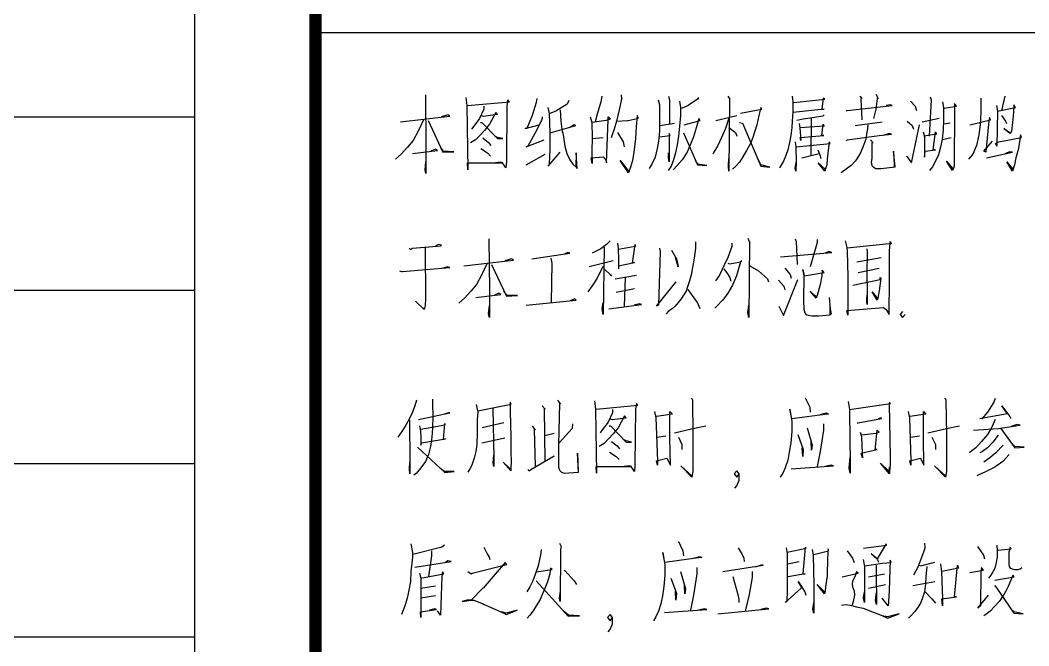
# Model space of a CAD drawing. Extents: x 5412679 to 5683609, y 301830 to 763830.
# Drawn here: x 5477787 to 5481861, y 742716 to 745242 of the extents above; entities that cross this region are included whole.
import ezdxf

# ---------------------------------------------------------------- set-up
doc = ezdxf.new("R2010")
doc.units = 0
doc.header["$LTSCALE"] = 1000
doc.header["$MEASUREMENT"] = 0
for name, color, linetype in [('$dl$', 255, 'Continuous'), ('PUB_TITLE', 4, 'Continuous'), ('图框', 7, 'Continuous')]:
    doc.layers.add(name, color=color, linetype=linetype)

# ---------------------------------------------------------------- blocks, each defined once
blk = doc.blocks.new('sdg456sdhfdgh')
at = {"layer": 'PUB_TITLE'}
for p, q in [((3123207.5, 782582.9), (3130207.5, 782582.9)), ((3123652.1, 782331.5), (3123654.1, 782124.9)), ((3123815.4, 782321.4), (3123819.4, 782288.7)), ((3124101.6, 782316.4), (3124099.6, 782301.3)), ((3124363.7, 782326.5), (3124359.6, 782303.8)), ((3124442.3, 782331.5), (3124444.3, 782313.9)), ((3124633.8, 782326.5), (3124637.8, 782311.4)), ((3124754.7, 782321.4), (3124750.7, 782313.9)), ((3124873.6, 782326.5), (3124881.7, 782313.9)), ((3124879.7, 782316.4), (3124877.7, 782024.1)), ((3124881.7, 782313.9), (3124879.7, 782316.4)), ((3125133.7, 782326.5), (3125135.7, 782303.8)), ((3125258.7, 782318.9), (3125252.6, 782273.6)), ((3125264.7, 782313.9), (3125258.7, 782318.9)), ((3125405.8, 782326.5), (3125413.9, 782316.4)), ((3125413.9, 782316.4), (3125409.8, 782313.9)), ((3125470.3, 782334), (3125480.4, 782316.4)), ((3125476.4, 782316.4), (3125470.3, 782273.6)), ((3125480.4, 782316.4), (3125476.4, 782316.4)), ((3125690, 782324), (3125694.1, 782311.4)), ((3125895.6, 782318.9), (3125895.6, 782273.6)), ((3125992.4, 782326.5), (3125978.3, 782268.5)), ((3123819.4, 782288.7), (3123823.4, 782029.1)), ((3123821.4, 782288.7), (3123990.7, 782303.8)), ((3123887.9, 782286.2), (3123887.9, 782273.6)), ((3123980.7, 782288.7), (3123978.7, 782061.9)), ((3123984.7, 782311.4), (3123980.7, 782288.7)), ((3123990.7, 782303.8), (3123984.7, 782311.4)), ((3124099.6, 782301.3), (3124083.5, 782248.4)), ((3124146, 782281.1), (3124152, 782255.9)), ((3124224.6, 782293.7), (3124178.2, 782266)), ((3124230.6, 782308.8), (3124224.6, 782293.7)), ((3124359.6, 782303.8), (3124345.5, 782253.4)), ((3124444.3, 782313.9), (3124434.2, 782271)), ((3124591.4, 782311.4), (3124597.5, 782291.2)), ((3124597.5, 782291.2), (3124597.5, 782230.7)), ((3124637.8, 782311.4), (3124637.8, 782215.6)), ((3124678.1, 782306.3), (3124682.1, 782281.1)), ((3124682.1, 782281.1), (3124682.1, 782248.4)), ((3124712.4, 782288.7), (3124686.2, 782276.1)), ((3124750.7, 782313.9), (3124712.4, 782288.7)), ((3125006.7, 782281.1), (3124998.6, 782248.4)), ((3125010.7, 782273.6), (3125006.7, 782281.1)), ((3125135.7, 782303.8), (3125135.7, 782263.5)), ((3125139.7, 782301.3), (3125264.7, 782313.9)), ((3125355.4, 782268.5), (3125536.8, 782288.7)), ((3125409.8, 782313.9), (3125413.9, 782230.7)), ((3125530.8, 782291.2), (3125512.6, 782288.7)), ((3125536.8, 782288.7), (3125530.8, 782291.2)), ((3125611.4, 782306.3), (3125629.6, 782286.2)), ((3125629.6, 782286.2), (3125635.6, 782268.5)), ((3125694.1, 782311.4), (3125686, 782165.2)), ((3125740.4, 782303.8), (3125744.4, 782281.1)), ((3125744.4, 782281.1), (3125744.4, 782230.7)), ((3125746.5, 782278.6), (3125796.9, 782286.2)), ((3125788.8, 782296.2), (3125788.8, 782258.4)), ((3125796.9, 782286.2), (3125788.8, 782296.2)), ((3125958.1, 782288.7), (3125962.1, 782266)), ((3125962.1, 782266), (3126034.7, 782281.1)), ((3126028.7, 782291.2), (3126026.7, 782261)), ((3126034.7, 782281.1), (3126028.7, 782291.2)), ((3123551.3, 782223.2), (3123750.9, 782245.8)), ((3123742.8, 782250.9), (3123716.6, 782243.3)), ((3123750.9, 782245.8), (3123742.8, 782250.9)), ((3123869.8, 782235.8), (3123847.6, 782205.5)), ((3123887.9, 782273.6), (3123869.8, 782235.8)), ((3123877.9, 782248.4), (3123885.9, 782245.8)), ((3123885.9, 782245.8), (3123942.4, 782253.4)), ((3123936.3, 782261), (3123910.1, 782213.1)), ((3123942.4, 782253.4), (3123936.3, 782261)), ((3124083.5, 782248.4), (3124061.3, 782195.4)), ((3124123.8, 782243.3), (3124121.8, 782230.7)), ((3124152, 782255.9), (3124154, 782177.8)), ((3124178.2, 782266), (3124154, 782255.9)), ((3124196.4, 782271), (3124198.4, 782225.7)), ((3124317.3, 782243.3), (3124323.3, 782220.6)), ((3124345.5, 782253.4), (3124337.5, 782223.2)), ((3124389.9, 782243.3), (3124397.9, 782233.2)), ((3124389.9, 782230.7), (3124389.9, 782243.3)), ((3124434.2, 782271), (3124424.1, 782225.7)), ((3124470.5, 782228.2), (3124506.8, 782235.8)), ((3124506.8, 782248.4), (3124502.7, 782203)), ((3124512.8, 782238.3), (3124506.8, 782248.4)), ((3124506.8, 782235.8), (3124512.8, 782238.3)), ((3124682.1, 782248.4), (3124678.1, 782205.5)), ((3124756.7, 782235.8), (3124746.7, 782203)), ((3124760.8, 782228.2), (3124756.7, 782235.8)), ((3124825.3, 782228.2), (3124909.9, 782248.4)), ((3124877.7, 782238.3), (3124863.6, 782195.4)), ((3124924, 782258.4), (3125010.7, 782273.6)), ((3124998.6, 782248.4), (3124990.6, 782210.6)), ((3125135.7, 782263.5), (3125133.7, 782225.7)), ((3125262.7, 782273.6), (3125137.7, 782261)), ((3125206.2, 782238.3), (3125178, 782233.2)), ((3125256.6, 782245.8), (3125206.2, 782238.3)), ((3125210.3, 782235.8), (3125208.3, 782087.1)), ((3125252.6, 782273.6), (3125262.7, 782273.6)), ((3125262.7, 782250.9), (3125256.6, 782245.8)), ((3125351.4, 782268.5), (3125355.4, 782268.5)), ((3125470.3, 782273.6), (3125462.2, 782235.8)), ((3125657.8, 782223.2), (3125726.3, 782238.3)), ((3125788.8, 782258.4), (3125786.8, 782061.9)), ((3125895.6, 782273.6), (3125893.6, 782223.2)), ((3125929.9, 782240.8), (3125925.9, 782213.1)), ((3125933.9, 782230.7), (3125929.9, 782240.8)), ((3125962.1, 782266), (3125960.1, 782124.9)), ((3125978.3, 782248.4), (3125994.4, 782225.7)), ((3126026.7, 782261), (3126022.6, 782220.6)), ((3123644, 782230.7), (3123621.9, 782185.4)), ((3123662.2, 782228.2), (3123722.7, 782099.7)), ((3123847.6, 782205.5), (3123837.6, 782192.9)), ((3123873.8, 782220.6), (3123879.9, 782220.6)), ((3123879.9, 782220.6), (3123942.4, 782155.1)), ((3123910.1, 782213.1), (3123890, 782187.9)), ((3124055.3, 782195.4), (3124111.7, 782210.6)), ((3124061.3, 782195.4), (3124055.3, 782195.4)), ((3124121.8, 782230.7), (3124093.6, 782175.3)), ((3124156, 782177.8), (3124258.8, 782208)), ((3124198.4, 782225.7), (3124204.4, 782182.8)), ((3124252.8, 782210.6), (3124234.7, 782200.5)), ((3124258.8, 782208), (3124252.8, 782210.6)), ((3124323.3, 782220.6), (3124325.4, 782157.7)), ((3124381.8, 782228.2), (3124325.4, 782220.6)), ((3124397.9, 782233.2), (3124381.8, 782228.2)), ((3124385.8, 782127.4), (3124389.9, 782230.7)), ((3124414.1, 782192.9), (3124406, 782170.3)), ((3124424.1, 782225.7), (3124414.1, 782192.9)), ((3124424.1, 782225.7), (3124468.5, 782228.2)), ((3124468.5, 782228.2), (3124470.5, 782228.2)), ((3124502.7, 782203), (3124500.7, 782155.1)), ((3124597.5, 782230.7), (3124597.5, 782185.4)), ((3124599.5, 782208), (3124658, 782218.1)), ((3124678.1, 782205.5), (3124674.1, 782165.2)), ((3124696.3, 782210.6), (3124760.8, 782228.2)), ((3124746.7, 782203), (3124734.6, 782162.7)), ((3124863.6, 782195.4), (3124847.4, 782160.2)), ((3124877.7, 782200.5), (3124903.9, 782180.3)), ((3124920, 782220.6), (3124932.1, 782218.1)), ((3124932.1, 782218.1), (3125006.7, 782044.3)), ((3124990.6, 782210.6), (3124982.5, 782185.4)), ((3125131.7, 782200.5), (3125127.6, 782167.7)), ((3125133.7, 782225.7), (3125131.7, 782200.5)), ((3125178, 782233.2), (3125151.8, 782228.2)), ((3125161.9, 782215.6), (3125163.9, 782198)), ((3125262.7, 782205.5), (3125163.9, 782198)), ((3125163.9, 782198), (3125167.9, 782147.6)), ((3125252.6, 782167.7), (3125258.7, 782213.1)), ((3125258.7, 782213.1), (3125262.7, 782205.5)), ((3125387.7, 782208), (3125496.5, 782223.2)), ((3125438.1, 782210.6), (3125436, 782185.4)), ((3125597.3, 782225.7), (3125617.5, 782208)), ((3125615.4, 782056.9), (3125647.7, 782210.6)), ((3125617.5, 782208), (3125623.5, 782192.9)), ((3125744.4, 782230.7), (3125742.4, 782190.4)), ((3125770.7, 782218.1), (3125746.5, 782213.1)), ((3125851.3, 782210.6), (3125933.9, 782230.7)), ((3125893.6, 782223.2), (3125887.6, 782170.3)), ((3125925.9, 782213.1), (3125915.8, 782099.7)), ((3125988.4, 782195.4), (3126014.6, 782177.8)), ((3126012.5, 782175.3), (3125988.4, 782195.4)), ((3125994.4, 782225.7), (3125998.4, 782215.6)), ((3126022.6, 782220.6), (3126018.6, 782185.4)), ((3123621.9, 782185.4), (3123601.7, 782147.6)), ((3123871.8, 782167.7), (3123853.7, 782150.1)), ((3123890, 782187.9), (3123871.8, 782167.7)), ((3123883.9, 782157.7), (3123906.1, 782140)), ((3123942.4, 782160.2), (3123932.3, 782165.2)), ((3123964.5, 782155.1), (3123942.4, 782160.2)), ((3123942.4, 782155.1), (3123964.5, 782155.1)), ((3124093.6, 782175.3), (3124065.3, 782124.9)), ((3124154, 782177.8), (3124154, 782112.3)), ((3124204.4, 782182.8), (3124206.4, 782177.8)), ((3124206.4, 782177.8), (3124210.5, 782152.6)), ((3124210.5, 782152.6), (3124214.5, 782124.9)), ((3124325.4, 782157.7), (3124323.3, 782104.7)), ((3124325.4, 782155.1), (3124369.7, 782160.2)), ((3124406, 782170.3), (3124402, 782157.7)), ((3124428.2, 782180.3), (3124450.3, 782142.5)), ((3124500.7, 782155.1), (3124494.7, 782109.8)), ((3124597.5, 782185.4), (3124593.5, 782145.1)), ((3124597.5, 782162.7), (3124639.8, 782167.7)), ((3124635.8, 782175.3), (3124635.8, 782061.9)), ((3124639.8, 782167.7), (3124635.8, 782175.3)), ((3124674.1, 782165.2), (3124668, 782129.9)), ((3124694.2, 782177.8), (3124750.7, 782049.3)), ((3124734.6, 782162.7), (3124722.5, 782132.5)), ((3124847.4, 782160.2), (3124831.3, 782124.9)), ((3124903.9, 782180.3), (3124909.9, 782165.2)), ((3124974.4, 782160.2), (3124964.4, 782135)), ((3124982.5, 782185.4), (3124974.4, 782160.2)), ((3125127.6, 782167.7), (3125121.6, 782140)), ((3125165.9, 782160.2), (3125260.7, 782167.7)), ((3125167.9, 782147.6), (3125165.9, 782160.2)), ((3125260.7, 782167.7), (3125252.6, 782167.7)), ((3125355.4, 782150.1), (3125484.4, 782167.7)), ((3125430, 782152.6), (3125417.9, 782119.9)), ((3125434, 782182.8), (3125430, 782152.6)), ((3125436, 782185.4), (3125434, 782182.8)), ((3125484.4, 782167.7), (3125534.8, 782172.8)), ((3125524.7, 782175.3), (3125500.5, 782167.7)), ((3125534.8, 782172.8), (3125524.7, 782175.3)), ((3125661.8, 782182.8), (3125667.9, 782162.7)), ((3125716.2, 782172.8), (3125665.8, 782165.2)), ((3125667.9, 782162.7), (3125667.9, 782079.5)), ((3125702.1, 782109.8), (3125712.2, 782182.8)), ((3125712.2, 782182.8), (3125716.2, 782172.8)), ((3125738.4, 782152.6), (3125732.4, 782119.9)), ((3125742.4, 782190.4), (3125738.4, 782152.6)), ((3125774.7, 782157.7), (3125740.4, 782150.1)), ((3125887.6, 782170.3), (3125877.5, 782127.4)), ((3125968.2, 782142.5), (3126058.9, 782160.2)), ((3126016.6, 782177.8), (3126012.5, 782175.3)), ((3126018.6, 782185.4), (3126016.6, 782177.8)), ((3126054.9, 782170.3), (3126046.8, 782114.8)), ((3126058.9, 782160.2), (3126054.9, 782170.3)), ((3123579.5, 782119.9), (3123553.3, 782092.1)), ((3123601.7, 782147.6), (3123579.5, 782119.9)), ((3123654.1, 782124.9), (3123654.1, 782014)), ((3123692.4, 782112.3), (3123674.3, 782104.7)), ((3123700.5, 782107.3), (3123692.4, 782112.3)), ((3123724.7, 782104.7), (3123712.6, 782119.9)), ((3123853.7, 782150.1), (3123833.5, 782137.5)), ((3123875.9, 782114.8), (3123902.1, 782097.2)), ((3123906.1, 782140), (3123916.2, 782127.4)), ((3124059.3, 782122.4), (3124131.9, 782150.1)), ((3124065.3, 782124.9), (3124059.3, 782122.4)), ((3124154, 782112.3), (3124152, 782051.8)), ((3124214.5, 782124.9), (3124222.6, 782094.7)), ((3124383.8, 782056.9), (3124385.8, 782127.4)), ((3124450.3, 782142.5), (3124452.4, 782135)), ((3124452.4, 782135), (3124454.4, 782122.4)), ((3124587.4, 782114.8), (3124579.3, 782079.5)), ((3124593.5, 782145.1), (3124587.4, 782114.8)), ((3124668, 782129.9), (3124662, 782097.2)), ((3124722.5, 782132.5), (3124708.4, 782099.7)), ((3124831.3, 782124.9), (3124817.2, 782099.7)), ((3124964.4, 782135), (3124948.2, 782107.3)), ((3125121.6, 782140), (3125115.5, 782109.8)), ((3125145.8, 782142.5), (3125147.8, 782119.9)), ((3125147.8, 782119.9), (3125149.8, 782061.9)), ((3125149.8, 782122.4), (3125286.9, 782135)), ((3125280.8, 782129.9), (3125274.8, 782072)), ((3125282.8, 782142.5), (3125280.8, 782129.9)), ((3125286.9, 782135), (3125282.8, 782142.5)), ((3125351.4, 782147.6), (3125355.4, 782150.1)), ((3125417.9, 782119.9), (3125407.8, 782094.7)), ((3125450.1, 782150.1), (3125460.2, 782137.5)), ((3125454.2, 782137.5), (3125454.2, 782079.5)), ((3125460.2, 782137.5), (3125454.2, 782137.5)), ((3125732.4, 782119.9), (3125724.3, 782089.6)), ((3125877.5, 782127.4), (3125863.4, 782092.1)), ((3125907.7, 782104.7), (3125942, 782145.1)), ((3125954.1, 782135), (3125968.2, 782142.5)), ((3125960.1, 782124.9), (3125954.1, 782135)), ((3126046.8, 782114.8), (3126036.7, 782077)), ((3123553.3, 782092.1), (3123531.2, 782072)), ((3123599.7, 782094.7), (3123700.5, 782107.3)), ((3123722.7, 782099.7), (3123767, 782102.2)), ((3123767, 782102.2), (3123724.7, 782104.7)), ((3123902.1, 782097.2), (3123914.1, 782084.6)), ((3124059.3, 782049.3), (3124135.9, 782092.1)), ((3124148, 782044.3), (3124196.4, 782099.7)), ((3124222.6, 782094.7), (3124234.7, 782069.5)), ((3124260.9, 782097.2), (3124258.8, 782039.2)), ((3124264.9, 782034.2), (3124260.9, 782097.2)), ((3124321.3, 782077), (3124369.7, 782082.1)), ((3124325.4, 782054.3), (3124321.3, 782077)), ((3124323.3, 782104.7), (3124325.4, 782054.3)), ((3124369.7, 782082.1), (3124381.8, 782066.9)), ((3124494.7, 782109.8), (3124488.6, 782066.9)), ((3124579.3, 782079.5), (3124567.3, 782054.3)), ((3124633.8, 782077), (3124633.8, 782097.2)), ((3124635.8, 782061.9), (3124633.8, 782077)), ((3124662, 782097.2), (3124653.9, 782069.5)), ((3124708.4, 782099.7), (3124688.2, 782069.5)), ((3124817.2, 782099.7), (3124813.2, 782092.1)), ((3124875.7, 782044.3), (3124877.7, 782074.5)), ((3124934.1, 782082.1), (3124920, 782059.4)), ((3124948.2, 782107.3), (3124934.1, 782082.1)), ((3125006.7, 782049.3), (3124992.6, 782077)), ((3125107.5, 782087.1), (3125097.4, 782064.4)), ((3125115.5, 782109.8), (3125107.5, 782087.1)), ((3125172, 782077), (3125242.5, 782094.7)), ((3125236.5, 782109.8), (3125244.5, 782089.6)), ((3125244.5, 782089.6), (3125248.6, 782074.5)), ((3125274.8, 782072), (3125272.8, 782049.3)), ((3125407.8, 782094.7), (3125391.7, 782069.5)), ((3125454.2, 782074.5), (3125452.2, 782059.4)), ((3125454.2, 782079.5), (3125454.2, 782074.5)), ((3125542.9, 782104.7), (3125544.9, 782049.3)), ((3125548.9, 782041.7), (3125542.9, 782104.7)), ((3125595.3, 782084.6), (3125597.3, 782082.1)), ((3125597.3, 782082.1), (3125615.4, 782056.9)), ((3125667.9, 782079.5), (3125669.9, 782104.7)), ((3125669.9, 782104.7), (3125712.2, 782109.8)), ((3125712.2, 782109.8), (3125702.1, 782109.8)), ((3125724.3, 782089.6), (3125712.2, 782064.4)), ((3125863.4, 782092.1), (3125845.2, 782072)), ((3125915.8, 782099.7), (3125907.7, 782104.7)), ((3125917.8, 782077), (3126022.6, 782099.7)), ((3126012.5, 782102.2), (3125994.4, 782094.7)), ((3126022.6, 782099.7), (3126012.5, 782102.2)), ((3126036.7, 782077), (3126030.7, 782049.3)), ((3123650.1, 782029.1), (3123654.1, 782061.9)), ((3123821.4, 782056.9), (3123964.5, 782056.9)), ((3123823.4, 782029.1), (3123821.4, 782056.9)), ((3123954.5, 782059.4), (3123934.3, 782056.9)), ((3123964.5, 782056.9), (3123954.5, 782059.4)), ((3123976.6, 782036.7), (3123962.5, 782056.9)), ((3123978.7, 782061.9), (3123976.6, 782036.7)), ((3124152, 782051.8), (3124148, 782044.3)), ((3124234.7, 782069.5), (3124246.7, 782051.8)), ((3124246.7, 782051.8), (3124258.8, 782041.7)), ((3124258.8, 782041.7), (3124264.9, 782034.2)), ((3124381.8, 782066.9), (3124383.8, 782056.9)), ((3124438.2, 782066.9), (3124474.5, 782021.6)), ((3124472.5, 782016.6), (3124438.2, 782066.9)), ((3124480.6, 782039.2), (3124472.5, 782016.6)), ((3124488.6, 782066.9), (3124480.6, 782039.2)), ((3124567.3, 782054.3), (3124555.2, 782034.2)), ((3124643.9, 782044.3), (3124631.8, 782026.6)), ((3124653.9, 782069.5), (3124643.9, 782044.3)), ((3124668, 782046.8), (3124651.9, 782029.1)), ((3124688.2, 782069.5), (3124668, 782046.8)), ((3124752.7, 782051.8), (3124742.6, 782066.9)), ((3124750.7, 782049.3), (3124789, 782046.8)), ((3124789, 782046.8), (3124752.7, 782051.8)), ((3124877.7, 782024.1), (3124875.7, 782044.3)), ((3124905.9, 782044.3), (3124891.8, 782031.7)), ((3124920, 782059.4), (3124905.9, 782044.3)), ((3125043, 782039.2), (3125006.7, 782049.3)), ((3125006.7, 782044.3), (3125043, 782039.2)), ((3125097.4, 782064.4), (3125081.3, 782036.7)), ((3125145.8, 782034.2), (3125149.8, 782059.4)), ((3125147.8, 782024.1), (3125145.8, 782034.2)), ((3125149.8, 782061.9), (3125147.8, 782024.1)), ((3125238.5, 782056.9), (3125266.7, 782031.7)), ((3125264.7, 782024.1), (3125238.5, 782056.9)), ((3125268.7, 782036.7), (3125264.7, 782024.1)), ((3125272.8, 782049.3), (3125268.7, 782036.7)), ((3125351.4, 782031.7), (3125331.2, 782016.6)), ((3125371.5, 782046.8), (3125351.4, 782031.7)), ((3125387.7, 782064.4), (3125371.5, 782046.8)), ((3125391.7, 782069.5), (3125387.7, 782064.4)), ((3125452.2, 782059.4), (3125454.2, 782046.8)), ((3125454.2, 782046.8), (3125460.2, 782041.7)), ((3125460.2, 782041.7), (3125470.3, 782034.2)), ((3125470.3, 782034.2), (3125492.5, 782034.2)), ((3125492.5, 782034.2), (3125548.9, 782041.7)), ((3125544.9, 782049.3), (3125544.9, 782041.7)), ((3125700.1, 782041.7), (3125688, 782026.6)), ((3125712.2, 782064.4), (3125700.1, 782041.7)), ((3125756.5, 782064.4), (3125782.7, 782031.7)), ((3125780.7, 782026.6), (3125756.5, 782064.4)), ((3125784.8, 782034.2), (3125780.7, 782026.6)), ((3125786.8, 782044.3), (3125784.8, 782034.2)), ((3125786.8, 782061.9), (3125786.8, 782044.3)), ((3126000.4, 782061.9), (3126024.6, 782031.7)), ((3126022.6, 782024.1), (3126000.4, 782061.9)), ((3126030.7, 782049.3), (3126022.6, 782024.1)), ((3123654.1, 782014), (3123650.1, 782029.1)), ((3123908.1, 781750.2), (3123910.1, 781543.6)), ((3124954.3, 781752.7), (3124962.3, 781732.5)), ((3125145.8, 781750.2), (3125149.8, 781740.1)), ((3125234.5, 781747.6), (3125234.5, 781735)), ((3123585.6, 781712.4), (3123591.6, 781707.3)), ((3123591.6, 781707.3), (3123597.7, 781712.4)), ((3123597.7, 781712.4), (3123599.7, 781712.4)), ((3123599.7, 781712.4), (3123714.6, 781722.5)), ((3123650.1, 781714.9), (3123652.1, 781508.3)), ((3123706.5, 781727.5), (3123692.4, 781722.5)), ((3123716.6, 781725), (3123706.5, 781727.5)), ((3123714.6, 781722.5), (3123716.6, 781725)), ((3124359.6, 781709.9), (3124335.4, 781697.3)), ((3124383.8, 781727.5), (3124359.6, 781709.9)), ((3124373.7, 781717.4), (3124369.7, 781445.3)), ((3124397.9, 781742.6), (3124383.8, 781727.5)), ((3124428.2, 781732.5), (3124430.2, 781709.9)), ((3124430.2, 781709.9), (3124432.2, 781667)), ((3124498.7, 781719.9), (3124432.2, 781707.3)), ((3124488.6, 781651.9), (3124498.7, 781727.5)), ((3124498.7, 781727.5), (3124498.7, 781719.9)), ((3124597.5, 781712.4), (3124599.5, 781699.8)), ((3124645.9, 781704.8), (3124666, 781669.5)), ((3124742.6, 781712.4), (3124736.6, 781672.1)), ((3124742.6, 781737.6), (3124742.6, 781717.4)), ((3124742.6, 781717.4), (3124742.6, 781712.4)), ((3124889.8, 781719.9), (3124873.6, 781674.6)), ((3124889.8, 781732.5), (3124889.8, 781719.9)), ((3124960.3, 781740.1), (3124958.3, 781432.7)), ((3124962.3, 781732.5), (3124960.3, 781740.1)), ((3125149.8, 781740.1), (3125153.8, 781646.9)), ((3125234.5, 781735), (3125206.2, 781636.8)), ((3125347.3, 781742.6), (3125353.4, 781714.9)), ((3125353.4, 781714.9), (3125355.4, 781702.3)), ((3125524.7, 781730), (3125355.4, 781712.4)), ((3125434, 781709.9), (3125436, 781697.3)), ((3125534.8, 781730), (3125524.7, 781730)), ((3125526.7, 781702.3), (3125528.8, 781732.5)), ((3125528.8, 781740.1), (3125534.8, 781730)), ((3125528.8, 781732.5), (3125528.8, 781740.1)), ((3123807.3, 781641.8), (3124006.9, 781664.5)), ((3123998.8, 781669.5), (3123972.6, 781662)), ((3124006.9, 781664.5), (3123998.8, 781669.5)), ((3124081.5, 781669.5), (3124234.7, 781692.2)), ((3124158.1, 781672.1), (3124162.1, 781651.9)), ((3124226.6, 781694.7), (3124214.5, 781689.7)), ((3124234.7, 781692.2), (3124226.6, 781694.7)), ((3124335.4, 781697.3), (3124325.4, 781692.2)), ((3124432.2, 781667), (3124432.2, 781629.2)), ((3124599.5, 781699.8), (3124593.5, 781483.1)), ((3124672.1, 781636.8), (3124662, 781674.6)), ((3124666, 781669.5), (3124670.1, 781651.9)), ((3124736.6, 781672.1), (3124730.5, 781634.3)), ((3124873.6, 781674.6), (3124857.5, 781641.8)), ((3125085.3, 781677.1), (3125292.9, 781694.7)), ((3125280.8, 781699.8), (3125266.7, 781692.2)), ((3125292.9, 781694.7), (3125280.8, 781699.8)), ((3125355.4, 781702.3), (3125357.4, 781596.5)), ((3125393.7, 781656.9), (3125492.5, 781674.6)), ((3125436, 781697.3), (3125434, 781606.5)), ((3125526.7, 781624.2), (3125526.7, 781702.3)), ((3123559.4, 781619.1), (3123750.9, 781634.3)), ((3123740.8, 781636.8), (3123722.7, 781631.7)), ((3123750.9, 781634.3), (3123740.8, 781636.8)), ((3123900, 781649.4), (3123877.9, 781604)), ((3123918.2, 781646.9), (3123978.7, 781518.4)), ((3124162.1, 781651.9), (3124160.1, 781493.2)), ((3124410, 781662), (3124313.3, 781636.8)), ((3124367.7, 781639.3), (3124345.5, 781591.4)), ((3124375.8, 781626.7), (3124397.9, 781606.5)), ((3124432.2, 781641.8), (3124496.7, 781654.4)), ((3124496.7, 781654.4), (3124488.6, 781651.9)), ((3124670.1, 781651.9), (3124672.1, 781636.8)), ((3124728.5, 781629.2), (3124726.5, 781609.1)), ((3124730.5, 781634.3), (3124728.5, 781629.2)), ((3124857.5, 781641.8), (3124839.4, 781604)), ((3124857.5, 781629.2), (3124871.6, 781609.1)), ((3124873.6, 781651.9), (3124879.7, 781649.4)), ((3124879.7, 781649.4), (3124926.1, 781656.9)), ((3124924, 781656.9), (3124907.9, 781601.5)), ((3124930.1, 781662), (3124924, 781656.9)), ((3124926.1, 781656.9), (3124930.1, 781662)), ((3124962.3, 781641.8), (3124996.6, 781621.7)), ((3125103.4, 781631.7), (3125125.6, 781606.5)), ((3125176, 781626.7), (3125182.1, 781601.5)), ((3125182.1, 781601.5), (3125176, 781626.7)), ((3125254.6, 781624.2), (3125252.6, 781601.5)), ((3125262.7, 781614.1), (3125254.6, 781624.2)), ((3125399.8, 781614.1), (3125484.4, 781631.7)), ((3125526.7, 781556.2), (3125526.7, 781624.2)), ((3123547.3, 781621.7), (3123555.3, 781619.1)), ((3123555.3, 781619.1), (3123559.4, 781619.1)), ((3123877.9, 781604), (3123857.7, 781566.2)), ((3124345.5, 781591.4), (3124325.4, 781561.2)), ((3124397.9, 781606.5), (3124404, 781599)), ((3124418.1, 781588.9), (3124504.8, 781604)), ((3124458.4, 781593.9), (3124454.4, 781478)), ((3124726.5, 781609.1), (3124718.4, 781581.3)), ((3124839.4, 781604), (3124823.3, 781581.3)), ((3124871.6, 781609.1), (3124881.7, 781593.9)), ((3124881.7, 781593.9), (3124885.7, 781578.8)), ((3124907.9, 781601.5), (3124891.8, 781563.7)), ((3124996.6, 781621.7), (3125032.9, 781588.9)), ((3125032.9, 781588.9), (3125036.9, 781576.3)), ((3125077.2, 781583.9), (3125099.4, 781558.7)), ((3125097.4, 781440.2), (3125155.9, 781586.4)), ((3125125.6, 781606.5), (3125129.6, 781591.4)), ((3125180, 781500.7), (3125182.1, 781601.5)), ((3125182.1, 781601.5), (3125262.7, 781614.1)), ((3125252.6, 781601.5), (3125246.6, 781566.2)), ((3125357.4, 781596.5), (3125357.4, 781518.4)), ((3125377.6, 781563.7), (3125488.4, 781586.4)), ((3125434, 781606.5), (3125436, 781543.6)), ((3125490.5, 781591.4), (3125484.4, 781541)), ((3125488.4, 781593.9), (3125492.5, 781588.9)), ((3125488.4, 781586.4), (3125488.4, 781593.9)), ((3125492.5, 781588.9), (3125490.5, 781591.4)), ((3123857.7, 781566.2), (3123835.5, 781538.5)), ((3123910.1, 781543.6), (3123910.1, 781432.7)), ((3124325.4, 781561.2), (3124307.2, 781536)), ((3124496.7, 781548.6), (3124422.1, 781533.5)), ((3124585.4, 781478), (3124664, 781576.3)), ((3124710.4, 781556.2), (3124704.3, 781538.5)), ((3124718.4, 781581.3), (3124710.4, 781556.2)), ((3124750.7, 781493.2), (3124712.4, 781546.1)), ((3124891.8, 781563.7), (3124873.6, 781531)), ((3125099.4, 781558.7), (3125103.4, 781546.1)), ((3125246.6, 781566.2), (3125234.5, 781520.9)), ((3125436, 781543.6), (3125436, 781485.6)), ((3125484.4, 781541), (3125478.4, 781510.8)), ((3125524.7, 781475.5), (3125526.7, 781556.2)), ((3123652.1, 781508.3), (3123650.1, 781480.6)), ((3123809.3, 781510.8), (3123787.2, 781490.6)), ((3123835.5, 781538.5), (3123809.3, 781510.8)), ((3123855.7, 781513.3), (3123956.5, 781525.9)), ((3123948.4, 781531), (3123930.3, 781523.4)), ((3123956.5, 781525.9), (3123948.4, 781531)), ((3123980.7, 781523.4), (3123968.6, 781538.5)), ((3123978.7, 781518.4), (3124023, 781520.9)), ((3124023, 781520.9), (3123980.7, 781523.4)), ((3124059.3, 781483.1), (3124260.9, 781503.2)), ((3124254.8, 781508.3), (3124236.7, 781500.7)), ((3124260.9, 781503.2), (3124254.8, 781508.3)), ((3124684.2, 781508.3), (3124672.1, 781493.2)), ((3124694.2, 781523.4), (3124684.2, 781508.3)), ((3124704.3, 781538.5), (3124694.2, 781523.4)), ((3124851.5, 781503.2), (3124829.3, 781478)), ((3124853.5, 781503.2), (3124851.5, 781503.2)), ((3124873.6, 781531), (3124853.5, 781503.2)), ((3125182.1, 781465.4), (3125180, 781500.7)), ((3125230.4, 781510.8), (3125206.2, 781538.5)), ((3125210.3, 781533.5), (3125232.4, 781515.8)), ((3125234.5, 781520.9), (3125230.4, 781510.8)), ((3125282.8, 781513.3), (3125286.9, 781468)), ((3125357.4, 781518.4), (3125357.4, 781442.8)), ((3125434, 781508.3), (3125436, 781523.4)), ((3125434, 781493.2), (3125434, 781508.3)), ((3125456.2, 781536), (3125478.4, 781508.3)), ((3125476.4, 781503.2), (3125456.2, 781536)), ((3125478.4, 781510.8), (3125476.4, 781503.2)), ((3123611.8, 781498.2), (3123646.1, 781465.4)), ((3123646.1, 781465.4), (3123611.8, 781498.2)), ((3123650.1, 781480.6), (3123646.1, 781465.4)), ((3123646.1, 781465.4), (3123648.1, 781473)), ((3123906.1, 781447.8), (3123910.1, 781480.6)), ((3124365.7, 781468), (3124369.7, 781493.2)), ((3124369.7, 781445.3), (3124365.7, 781468)), ((3124391.9, 781468), (3124524.9, 781485.6)), ((3124516.9, 781488.1), (3124494.7, 781483.1)), ((3124524.9, 781485.6), (3124516.9, 781488.1)), ((3124593.5, 781483.1), (3124585.4, 781478)), ((3124647.9, 781468), (3124633.8, 781457.9)), ((3124660, 781478), (3124647.9, 781468)), ((3124672.1, 781493.2), (3124660, 781478)), ((3124760.8, 781468), (3124750.7, 781493.2)), ((3124829.3, 781478), (3124821.2, 781470.5)), ((3124954.3, 781452.8), (3124958.3, 781483.1)), ((3125079.3, 781478), (3125097.4, 781440.2)), ((3125186.1, 781450.3), (3125182.1, 781465.4)), ((3125284.9, 781488.1), (3125284.9, 781445.3)), ((3125286.9, 781468), (3125290.9, 781447.8)), ((3125353.4, 781460.4), (3125502.6, 781473)), ((3125357.4, 781442.8), (3125353.4, 781460.4)), ((3125436, 781485.6), (3125434, 781493.2)), ((3125502.6, 781473), (3125512.6, 781465.4)), ((3125512.6, 781465.4), (3125524.7, 781445.3)), ((3125524.7, 781445.3), (3125524.7, 781475.5)), ((3123910.1, 781432.7), (3123906.1, 781447.8)), ((3124633.8, 781457.9), (3124623.7, 781447.8)), ((3124958.3, 781432.7), (3124954.3, 781452.8)), ((3125192.1, 781442.8), (3125186.1, 781450.3)), ((3125212.3, 781437.7), (3125192.1, 781442.8)), ((3125240.5, 781437.7), (3125212.3, 781437.7)), ((3125284.9, 781442.8), (3125240.5, 781437.7)), ((3125290.9, 781447.8), (3125284.9, 781442.8)), ((3125578.9, 781457.3), (3125569.1, 781445)), ((3125569.1, 781445), (3125578.9, 781432.7)), ((3125578.9, 781432.7), (3125588.8, 781445)), ((3123615.3, 781098.5), (3123609.3, 781075.8)), ((3123679.9, 781103.5), (3123679.9, 781088.4)), ((3124185.8, 781098.5), (3124197.9, 781083.3)), ((3124335, 781095.9), (3124339, 781063.2)), ((3124726, 781108.5), (3124730.1, 781098.5)), ((3124730.1, 781098.5), (3124732.1, 780959.9)), ((3125185.6, 781108.5), (3125203.8, 781070.7)), ((3125359, 781093.4), (3125365, 781060.7)), ((3125750, 781108.5), (3125754.1, 781098.5)), ((3125754.1, 781098.5), (3125756.1, 780959.9)), ((3125953.6, 781106), (3125947.6, 781090.9)), ((3123609.3, 781075.8), (3123599.2, 781050.6)), ((3123679.9, 781088.4), (3123681.9, 781032.9)), ((3123857.2, 781080.8), (3123863.3, 781050.6)), ((3123863.3, 781055.6), (3123998.3, 781083.3)), ((3123923.8, 781065.7), (3123927.8, 780866.6)), ((3123994.3, 781090.9), (3123994.3, 781053.1)), ((3123998.3, 781083.3), (3123994.3, 781090.9)), ((3123994.3, 781053.1), (3123996.3, 780949.8)), ((3124123.3, 781075.8), (3124135.4, 781063.2)), ((3124131.4, 781065.7), (3124133.4, 780851.5)), ((3124135.4, 781063.2), (3124131.4, 781065.7)), ((3124193.9, 781085.9), (3124189.8, 780919.6)), ((3124197.9, 781083.3), (3124193.9, 781085.9)), ((3124339, 781063.2), (3124343, 780803.7)), ((3124341, 781063.2), (3124510.3, 781078.3)), ((3124407.5, 781060.7), (3124407.5, 781048.1)), ((3124500.3, 781063.2), (3124498.2, 780836.4)), ((3124504.3, 781085.9), (3124500.3, 781063.2)), ((3124510.3, 781078.3), (3124504.3, 781085.9)), ((3124576.9, 781053.1), (3124582.9, 781027.9)), ((3124639.3, 781053.1), (3124649.4, 781043)), ((3124639.3, 780947.3), (3124639.3, 781053.1)), ((3125123.1, 781063.2), (3125131.2, 781012.8)), ((3125131.2, 781022.9), (3125123.1, 781063.2)), ((3125203.8, 781070.7), (3125205.8, 781050.6)), ((3125365, 781060.7), (3125530.3, 781085.9)), ((3125365, 781060.7), (3125365, 781050.6)), ((3125526.3, 781090.9), (3125524.3, 781083.3)), ((3125524.3, 781083.3), (3125528.3, 780869.2)), ((3125530.3, 781085.9), (3125526.3, 781090.9)), ((3125600.9, 781053.1), (3125606.9, 781027.9)), ((3125663.3, 781053.1), (3125673.4, 781043)), ((3125663.3, 780947.3), (3125663.3, 781053.1)), ((3125947.6, 781090.9), (3125921.4, 781050.6)), ((3125979.8, 781075.8), (3126012.1, 781032.9)), ((3126002, 781045.5), (3125979.8, 781075.8)), ((3123587.1, 781025.4), (3123573, 780997.7)), ((3123599.2, 781050.6), (3123587.1, 781025.4)), ((3123587.1, 781017.8), (3123589.1, 780849)), ((3123623.4, 781020.3), (3123750.4, 781048.1)), ((3123681.9, 781032.9), (3123679.9, 780987.6)), ((3123744.4, 781048.1), (3123728.2, 781043)), ((3123750.4, 781048.1), (3123744.4, 781048.1)), ((3123863.3, 781050.6), (3123861.3, 781020.3)), ((3123861.3, 781020.3), (3123861.3, 780967.4)), ((3124407.5, 781048.1), (3124389.4, 781010.3)), ((3124397.5, 781022.9), (3124405.5, 781020.3)), ((3124405.5, 781020.3), (3124462, 781027.9)), ((3124455.9, 781035.5), (3124429.7, 780987.6)), ((3124462, 781027.9), (3124455.9, 781035.5)), ((3124582.9, 781027.9), (3124589, 780854)), ((3124649.4, 781043), (3124584.9, 781032.9)), ((3125276.3, 781043), (3125131.2, 781022.9)), ((3125131.2, 781012.8), (3125131.2, 780972.5)), ((3125246.1, 781040.5), (3125272.3, 781048.1)), ((3125272.3, 781048.1), (3125280.4, 781043)), ((3125280.4, 781043), (3125276.3, 781043)), ((3125365, 781050.6), (3125367, 780846.5)), ((3125399.3, 781007.7), (3125494, 781025.4)), ((3125492, 781027.9), (3125479.9, 781022.9)), ((3125494, 781025.4), (3125492, 781027.9)), ((3125606.9, 781027.9), (3125613, 780854)), ((3125673.4, 781043), (3125608.9, 781032.9)), ((3125891.1, 781025.4), (3126002, 781045.5)), ((3125899.2, 781022.9), (3125891.1, 781025.4)), ((3125921.4, 781050.6), (3125899.2, 781022.9)), ((3125953.6, 781020.3), (3125939.5, 780990.1)), ((3126012.1, 781032.9), (3126016.1, 781025.4)), ((3123556.9, 780972.5), (3123540.8, 780949.8)), ((3123573, 780997.7), (3123556.9, 780972.5)), ((3123627.4, 780995.1), (3123631.5, 780975)), ((3123631.5, 780975), (3123633.5, 780947.3)), ((3123730.2, 780997.7), (3123633.5, 780980)), ((3123679.9, 780987.6), (3123677.8, 780949.8)), ((3123724.2, 780939.7), (3123730.2, 781005.2)), ((3123730.2, 781005.2), (3123730.2, 780997.7)), ((3123968.1, 781007.7), (3123881.4, 780987.6)), ((3124083, 780995.1), (3124095.1, 780977.5)), ((3124091.1, 780980), (3124095.1, 780831.4)), ((3124095.1, 780977.5), (3124091.1, 780980)), ((3124244.3, 780985.1), (3124191.9, 780927.1)), ((3124246.3, 781002.7), (3124244.3, 780985.1)), ((3124367.2, 780980), (3124357.1, 780967.4)), ((3124389.4, 781010.3), (3124367.2, 780980)), ((3124393.4, 780995.1), (3124399.5, 780995.1)), ((3124399.5, 780995.1), (3124462, 780929.6)), ((3124429.7, 780987.6), (3124409.6, 780962.4)), ((3124657.5, 780967.4), (3124732.1, 780985.1)), ((3124732.1, 780985.1), (3124784.5, 780995.1)), ((3125131.2, 780972.5), (3125127.2, 780927.1)), ((3125193.7, 780987.6), (3125213.8, 780917)), ((3125260.2, 780977.5), (3125246.1, 780891.8)), ((3125260.2, 781002.7), (3125260.2, 780977.5)), ((3125395.3, 781007.7), (3125399.3, 781007.7)), ((3125467.8, 780896.9), (3125475.9, 780977.5)), ((3125475.9, 780977.5), (3125483.9, 780970)), ((3125681.5, 780967.4), (3125756.1, 780985.1)), ((3125756.1, 780985.1), (3125808.5, 780995.1)), ((3125864.9, 780977.5), (3125965.7, 780985.1)), ((3125939.5, 780990.1), (3125921.4, 780959.9)), ((3125965.7, 780985.1), (3126054.4, 780997.7)), ((3125975.8, 780985.1), (3126032.2, 780907)), ((3126040.3, 781000.2), (3126018.1, 780992.6)), ((3126054.4, 780997.7), (3126040.3, 781000.2)), ((3123633.5, 780947.3), (3123633.5, 780917)), ((3123635.5, 780927.1), (3123732.3, 780942.2)), ((3123677.8, 780949.8), (3123671.8, 780912)), ((3123732.3, 780942.2), (3123724.2, 780939.7)), ((3123861.3, 780967.4), (3123859.3, 780919.6)), ((3123879.4, 780927.1), (3123972.1, 780947.3)), ((3123996.3, 780949.8), (3123996.3, 780896.9)), ((3124171.7, 780964.9), (3124133.4, 780954.8)), ((3124391.4, 780942.2), (3124373.3, 780924.6)), ((3124409.6, 780962.4), (3124391.4, 780942.2)), ((3124403.5, 780932.2), (3124425.7, 780914.5)), ((3124462, 780934.7), (3124451.9, 780939.7)), ((3124484.1, 780929.6), (3124462, 780934.7)), ((3124586.9, 780949.8), (3124623.2, 780954.8)), ((3124641.4, 780836.4), (3124639.3, 780947.3)), ((3124673.6, 780949.8), (3124687.7, 780919.6)), ((3124732.1, 780959.9), (3124732.1, 780874.2)), ((3125155.4, 780959.9), (3125177.6, 780899.4)), ((3125211.8, 780896.9), (3125209.8, 780932.2)), ((3125407.3, 780970), (3125413.4, 780952.3)), ((3125471.9, 780964.9), (3125413.4, 780957.4)), ((3125413.4, 780952.3), (3125415.4, 780884.3)), ((3125483.9, 780970), (3125471.9, 780964.9)), ((3125610.9, 780949.8), (3125647.2, 780954.8)), ((3125665.4, 780836.4), (3125663.3, 780947.3)), ((3125697.6, 780949.8), (3125711.7, 780919.6)), ((3125756.1, 780959.9), (3125756.1, 780874.2)), ((3125897.2, 780932.2), (3125875, 780907)), ((3125921.4, 780959.9), (3125897.2, 780932.2)), ((3125965.7, 780957.4), (3125943.5, 780929.6)), ((3123619.4, 780909.5), (3123730.2, 780806.2)), ((3123633.5, 780917), (3123635.5, 780927.1)), ((3123671.8, 780912), (3123663.7, 780879.2)), ((3123855.2, 780891.8), (3123849.2, 780864.1)), ((3123859.3, 780919.6), (3123855.2, 780891.8)), ((3123996.3, 780896.9), (3123996.3, 780889.3)), ((3123996.3, 780889.3), (3123998.3, 780851.5)), ((3124189.8, 780919.6), (3124189.8, 780849)), ((3124373.3, 780924.6), (3124353.1, 780912)), ((3124395.4, 780889.3), (3124421.6, 780871.7)), ((3124425.7, 780914.5), (3124435.8, 780901.9)), ((3124462, 780929.6), (3124484.1, 780929.6)), ((3124687.7, 780919.6), (3124687.7, 780899.4)), ((3125121.1, 780889.3), (3125115.1, 780856.6)), ((3125127.2, 780927.1), (3125121.1, 780889.3)), ((3125175.5, 780871.7), (3125173.5, 780907)), ((3125177.6, 780899.4), (3125175.5, 780871.7)), ((3125213.8, 780917), (3125211.8, 780896.9)), ((3125246.1, 780891.8), (3125234, 780831.4)), ((3125411.4, 780884.3), (3125475.9, 780899.4)), ((3125471.9, 780899.4), (3125467.8, 780896.9)), ((3125475.9, 780899.4), (3125471.9, 780899.4)), ((3125711.7, 780919.6), (3125711.7, 780899.4)), ((3125858.9, 780894.4), (3125848.8, 780886.8)), ((3125875, 780907), (3125858.9, 780894.4)), ((3125901.2, 780891.8), (3125891.1, 780886.8)), ((3125921.4, 780907), (3125901.2, 780891.8)), ((3125943.5, 780929.6), (3125921.4, 780907)), ((3125985.9, 780917), (3125955.6, 780886.8)), ((3126032.2, 780912), (3126020.1, 780924.6)), ((3126070.5, 780909.5), (3126032.2, 780912)), ((3126032.2, 780907), (3126070.5, 780909.5)), ((3123587.1, 780821.3), (3123589.1, 780849)), ((3123589.1, 780849), (3123589.1, 780801.1)), ((3123651.6, 780851.5), (3123633.5, 780826.3)), ((3123663.7, 780879.2), (3123651.6, 780851.5)), ((3123849.2, 780864.1), (3123839.1, 780836.4)), ((3123925.8, 780846.5), (3123927.8, 780876.7)), ((3123927.8, 780866.6), (3123927.8, 780831.4)), ((3123966.1, 780849), (3123994.3, 780821.3)), ((3123996.3, 780813.7), (3123966.1, 780849)), ((3123998.3, 780851.5), (3123996.3, 780826.3)), ((3124077, 780818.8), (3124171.7, 780874.2)), ((3124189.8, 780849), (3124189.8, 780828.8)), ((3124266.4, 780884.3), (3124268.4, 780811.2)), ((3124270.5, 780808.7), (3124266.4, 780884.3)), ((3124421.6, 780871.7), (3124433.7, 780859.1)), ((3124584.9, 780854), (3124627.3, 780864.1)), ((3124589, 780836.4), (3124584.9, 780854)), ((3124589, 780854), (3124589, 780836.4)), ((3124627.3, 780864.1), (3124641.4, 780836.4)), ((3124732.1, 780874.2), (3124732.1, 780811.2)), ((3125115.1, 780856.6), (3125105, 780826.3)), ((3125363, 780823.8), (3125367, 780869.2)), ((3125417.4, 780866.6), (3125411.4, 780884.3)), ((3125415.4, 780884.3), (3125417.4, 780866.6)), ((3125528.3, 780869.2), (3125528.3, 780861.6)), ((3125528.3, 780861.6), (3125528.3, 780838.9)), ((3125608.9, 780854), (3125651.3, 780864.1)), ((3125613, 780836.4), (3125608.9, 780854)), ((3125613, 780854), (3125613, 780836.4)), ((3125651.3, 780864.1), (3125665.4, 780836.4)), ((3125756.1, 780874.2), (3125756.1, 780811.2)), ((3125931.4, 780866.6), (3125907.3, 780849)), ((3125955.6, 780886.8), (3125931.4, 780866.6)), ((3125983.9, 780851.5), (3125951.6, 780828.8)), ((3126010.1, 780879.2), (3125983.9, 780851.5)), ((3123589.1, 780801.1), (3123587.1, 780821.3)), ((3123633.5, 780826.3), (3123615.3, 780803.7)), ((3123726.2, 780813.7), (3123714.1, 780821.3)), ((3123728.2, 780811.2), (3123726.2, 780813.7)), ((3123768.5, 780811.2), (3123728.2, 780811.2)), ((3123730.2, 780806.2), (3123768.5, 780811.2)), ((3123831, 780821.3), (3123823, 780808.7)), ((3123839.1, 780836.4), (3123831, 780821.3)), ((3123927.8, 780831.4), (3123925.8, 780846.5)), ((3123996.3, 780826.3), (3123996.3, 780813.7)), ((3124064.9, 780818.8), (3124070.9, 780813.7)), ((3124070.9, 780813.7), (3124077, 780818.8)), ((3124189.8, 780828.8), (3124193.9, 780816.3)), ((3124193.9, 780816.3), (3124201.9, 780808.7)), ((3124201.9, 780808.7), (3124212, 780803.7)), ((3124212, 780803.7), (3124270.5, 780808.7)), ((3124341, 780831.4), (3124484.1, 780831.4)), ((3124343, 780803.7), (3124341, 780831.4)), ((3124474.1, 780833.9), (3124453.9, 780831.4)), ((3124484.1, 780831.4), (3124474.1, 780833.9)), ((3124496.2, 780811.2), (3124482.1, 780831.4)), ((3124498.2, 780836.4), (3124496.2, 780811.2)), ((3124683.7, 780833.9), (3124728, 780793.6)), ((3124728, 780788.5), (3124683.7, 780833.9)), ((3124732.1, 780811.2), (3124728, 780788.5)), ((3124909.5, 780813.7), (3124899.4, 780801.1)), ((3124919.5, 780801.1), (3124909.5, 780813.7)), ((3125105, 780826.3), (3125094.9, 780803.7)), ((3125129.2, 780821.3), (3125300.5, 780833.9)), ((3125290.4, 780836.4), (3125266.2, 780831.4)), ((3125300.5, 780833.9), (3125290.4, 780836.4)), ((3125367, 780803.7), (3125363, 780823.8)), ((3125367, 780846.5), (3125367, 780803.7)), ((3125490, 780844), (3125524.3, 780811.2)), ((3125526.3, 780801.1), (3125490, 780844)), ((3125524.3, 780811.2), (3125526.3, 780828.8)), ((3125528.3, 780838.9), (3125526.3, 780811.2)), ((3125526.3, 780811.2), (3125526.3, 780801.1)), ((3125707.7, 780833.9), (3125752, 780793.6)), ((3125752, 780788.5), (3125707.7, 780833.9)), ((3125756.1, 780811.2), (3125752, 780788.5)), ((3125911.3, 780808.7), (3125889.1, 780798.6)), ((3125951.6, 780828.8), (3125911.3, 780808.7)), ((3123615.3, 780803.7), (3123605.3, 780796.1)), ((3124899.4, 780801.1), (3124909.5, 780788.5)), ((3124909.5, 780788.5), (3124919.5, 780801.1)), ((3124909.5, 780753.3), (3124919.5, 780775.9)), ((3124919.5, 780775.9), (3124919.5, 780801.1)), ((3125094.9, 780803.7), (3125084.8, 780788.5)), ((3125889.1, 780798.6), (3125879, 780793.6)), ((3124901.4, 780743.2), (3124909.5, 780753.3)), ((3124673.6, 780528.5), (3124691.8, 780490.7)), ((3123593.2, 780518.5), (3123599.2, 780483.2)), ((3123599.2, 780483.2), (3123599.2, 780465.5)), ((3123718.2, 780505.9), (3123601.2, 780475.6)), ((3123675.8, 780490.7), (3123675.8, 780470.6)), ((3123728.2, 780513.4), (3123718.2, 780505.9)), ((3123887.5, 780505.9), (3123901.6, 780478.1)), ((3124119.3, 780495.8), (3124117.3, 780480.7)), ((3124193.9, 780521), (3124199.9, 780508.4)), ((3124197.9, 780495.8), (3124195.9, 780286.6)), ((3124199.9, 780508.4), (3124197.9, 780495.8)), ((3124611.1, 780483.2), (3124619.2, 780432.8)), ((3124619.2, 780442.9), (3124611.1, 780483.2)), ((3124691.8, 780490.7), (3124693.8, 780470.6)), ((3124915.5, 780503.3), (3124931.6, 780475.6)), ((3125109, 780503.3), (3125113, 780478.1)), ((3125113, 780485.7), (3125189.6, 780500.8)), ((3125185.6, 780505.9), (3125175.5, 780397.5)), ((3125189.6, 780500.8), (3125185.6, 780505.9)), ((3125213.8, 780495.8), (3125217.9, 780473.1)), ((3125219.9, 780475.6), (3125280.4, 780490.7)), ((3125278.3, 780498.3), (3125276.3, 780460.5)), ((3125280.4, 780490.7), (3125278.3, 780498.3)), ((3125354.9, 780490.7), (3125377.1, 780460.5)), ((3125421.5, 780500.8), (3125514.2, 780513.4)), ((3125512.2, 780518.5), (3125475.9, 780458)), ((3125514.2, 780513.4), (3125512.2, 780518.5)), ((3125667.4, 780495.8), (3125641.2, 780425.2)), ((3125667.4, 780521), (3125669.4, 780505.9)), ((3125669.4, 780505.9), (3125667.4, 780495.8)), ((3125881, 780508.4), (3125905.2, 780473.1)), ((3125959.7, 780513.4), (3125961.7, 780490.7)), ((3125961.7, 780490.7), (3125961.7, 780465.5)), ((3125963.7, 780493.3), (3126018.1, 780498.3)), ((3126014.1, 780505.9), (3126008, 780485.7)), ((3126008, 780485.7), (3126008, 780468.1)), ((3126018.1, 780498.3), (3126014.1, 780505.9)), ((3123599.2, 780465.5), (3123597.2, 780440.3)), ((3123609.3, 780425.2), (3123756.4, 780447.9)), ((3123675.8, 780470.6), (3123663.7, 780387.4)), ((3123742.3, 780450.4), (3123732.3, 780442.9)), ((3123756.4, 780447.9), (3123742.3, 780450.4)), ((3123974.2, 780442.9), (3123885.5, 780339.6)), ((3123901.6, 780478.1), (3123909.6, 780465.5)), ((3123909.6, 780465.5), (3123911.7, 780455.5)), ((3123980.2, 780435.3), (3123974.2, 780442.9)), ((3124117.3, 780480.7), (3124107.2, 780430.3)), ((3124764.3, 780463), (3124619.2, 780442.9)), ((3124734.1, 780460.5), (3124760.3, 780468.1)), ((3124760.3, 780468.1), (3124768.4, 780463)), ((3124768.4, 780463), (3124764.3, 780463)), ((3124931.6, 780475.6), (3124937.7, 780460.5)), ((3124937.7, 780460.5), (3124939.7, 780447.9)), ((3125113, 780478.1), (3125113, 780402.5)), ((3125115.1, 780437.8), (3125161.4, 780447.9)), ((3125217.9, 780473.1), (3125219.9, 780352.2)), ((3125276.3, 780460.5), (3125274.3, 780390)), ((3125377.1, 780460.5), (3125383.2, 780442.9)), ((3125419.4, 780455.5), (3125425.5, 780427.7)), ((3125451.7, 780478.1), (3125477.9, 780455.5)), ((3125475.9, 780458), (3125451.7, 780478.1)), ((3125477.9, 780455.5), (3125481.9, 780445.4)), ((3125498.1, 780440.3), (3125532.3, 780442.9)), ((3125528.3, 780452.9), (3125526.3, 780374.8)), ((3125532.3, 780442.9), (3125528.3, 780452.9)), ((3125653.3, 780430.3), (3125709.7, 780445.4)), ((3125905.2, 780473.1), (3125909.3, 780458)), ((3125957.6, 780442.9), (3125951.6, 780420.2)), ((3125961.7, 780465.5), (3125957.6, 780442.9)), ((3126008, 780468.1), (3126008, 780452.9)), ((3126008, 780452.9), (3126008, 780435.3)), ((3123593.2, 780407.6), (3123591.2, 780367.3)), ((3123597.2, 780440.3), (3123593.2, 780407.6)), ((3123720.2, 780405.1), (3123718.2, 780387.4)), ((3123726.2, 780397.5), (3123720.2, 780405.1)), ((3123823, 780407.6), (3123837.1, 780397.5)), ((3123841.1, 780400), (3123980.2, 780435.3)), ((3124107.2, 780430.3), (3124095.1, 780395)), ((3124099.1, 780405.1), (3124163.6, 780415.1)), ((3124157.6, 780420.2), (3124153.6, 780397.5)), ((3124163.6, 780415.1), (3124157.6, 780420.2)), ((3124212, 780412.6), (3124216, 780410.1)), ((3124216, 780410.1), (3124252.3, 780369.8)), ((3124619.2, 780432.8), (3124619.2, 780392.5)), ((3124681.7, 780407.6), (3124701.8, 780337)), ((3124748.2, 780422.7), (3124748.2, 780397.5)), ((3124853, 780407.6), (3125016.3, 780432.8)), ((3124971.9, 780407.6), (3124971.9, 780382.4)), ((3125008.2, 780432.8), (3124984, 780425.2)), ((3125016.3, 780432.8), (3125008.2, 780432.8)), ((3125113, 780402.5), (3125113, 780339.6)), ((3125393.2, 780405.1), (3125387.2, 780390)), ((3125399.3, 780400), (3125393.2, 780405.1)), ((3125425.5, 780430.3), (3125461.8, 780435.3)), ((3125425.5, 780427.7), (3125425.5, 780314.4)), ((3125461.8, 780435.3), (3125498.1, 780440.3)), ((3125471.9, 780432.8), (3125471.9, 780369.8)), ((3125641.2, 780425.2), (3125623, 780392.5)), ((3125645.2, 780432.8), (3125653.3, 780430.3)), ((3125677.5, 780427.7), (3125673.4, 780384.9)), ((3125731.9, 780437.8), (3125735.9, 780405.1)), ((3125735.9, 780405.1), (3125739.9, 780296.7)), ((3125804.4, 780420.2), (3125737.9, 780407.6)), ((3125788.3, 780304.3), (3125800.4, 780432.8)), ((3125800.4, 780432.8), (3125804.4, 780420.2)), ((3125850.8, 780402.5), (3125905.2, 780412.6)), ((3125895.2, 780402.5), (3125893.1, 780269)), ((3125897.2, 780422.7), (3125895.2, 780402.5)), ((3125905.2, 780412.6), (3125897.2, 780422.7)), ((3125943.5, 780405.1), (3125935.5, 780392.5)), ((3125951.6, 780420.2), (3125943.5, 780405.1)), ((3126008, 780435.3), (3126010.1, 780427.7)), ((3126010.1, 780427.7), (3126014.1, 780420.2)), ((3126014.1, 780420.2), (3126022.2, 780417.7)), ((3126022.2, 780417.7), (3126032.2, 780415.1)), ((3126032.2, 780415.1), (3126046.3, 780415.1)), ((3126046.3, 780415.1), (3126054.4, 780417.7)), ((3126054.4, 780417.7), (3126060.4, 780422.7)), ((3123591.2, 780367.3), (3123585.1, 780332)), ((3123627.4, 780400), (3123633.5, 780379.9)), ((3123631.5, 780379.9), (3123726.2, 780397.5)), ((3123633.5, 780379.9), (3123633.5, 780221.1)), ((3123718.2, 780387.4), (3123714.1, 780271.5)), ((3123837.1, 780397.5), (3123841.1, 780400)), ((3124085, 780369.8), (3124072.9, 780344.6)), ((3124095.1, 780395), (3124085, 780369.8)), ((3124099.1, 780369.8), (3124228.1, 780226.2)), ((3124145.5, 780364.8), (3124137.4, 780344.6)), ((3124153.6, 780397.5), (3124145.5, 780364.8)), ((3124252.3, 780369.8), (3124262.4, 780354.7)), ((3124619.2, 780392.5), (3124615.2, 780347.1)), ((3124643.4, 780379.9), (3124665.6, 780319.4)), ((3124748.2, 780397.5), (3124734.1, 780311.8)), ((3124893.3, 780387.4), (3124913.5, 780314.4)), ((3124971.9, 780382.4), (3124959.9, 780314.4)), ((3125185.6, 780397.5), (3125117.1, 780384.9)), ((3125157.4, 780367.3), (3125183.6, 780324.4)), ((3125171.5, 780342.1), (3125157.4, 780367.3)), ((3125175.5, 780397.5), (3125185.6, 780397.5)), ((3125274.3, 780390), (3125268.3, 780344.6)), ((3125334.8, 780384.9), (3125399.3, 780400)), ((3125377.1, 780367.3), (3125375.1, 780357.2)), ((3125387.2, 780390), (3125377.1, 780367.3)), ((3125441.6, 780384.9), (3125506.1, 780397.5)), ((3125471.9, 780369.8), (3125473.9, 780309.3)), ((3125526.3, 780374.8), (3125524.3, 780327)), ((3125709.7, 780364.8), (3125621, 780349.6)), ((3125673.4, 780384.9), (3125671.4, 780357.2)), ((3125935.5, 780392.5), (3125925.4, 780379.9)), ((3125951.6, 780372.3), (3126030.2, 780384.9)), ((3126016.1, 780372.3), (3126006, 780347.1)), ((3126024.2, 780392.5), (3126016.1, 780372.3)), ((3126030.2, 780384.9), (3126024.2, 780392.5)), ((3123585.1, 780332), (3123579.1, 780304.3)), ((3123633.5, 780339.6), (3123691.9, 780349.6)), ((3123883.4, 780339.6), (3123837.1, 780291.7)), ((3123885.5, 780339.6), (3123883.4, 780339.6)), ((3124072.9, 780344.6), (3124060.8, 780324.4)), ((3124137.4, 780344.6), (3124125.3, 780316.9)), ((3124193.9, 780299.2), (3124197.9, 780327)), ((3124615.2, 780347.1), (3124609.1, 780309.3)), ((3124663.5, 780291.7), (3124661.5, 780327)), ((3124665.6, 780319.4), (3124663.5, 780291.7)), ((3124699.8, 780316.9), (3124697.8, 780352.2)), ((3124701.8, 780337), (3124699.8, 780316.9)), ((3125105, 780281.6), (3125169.5, 780339.6)), ((3125113, 780332), (3125111, 780286.6)), ((3125113, 780339.6), (3125113, 780332)), ((3125169.5, 780339.6), (3125171.5, 780342.1)), ((3125183.6, 780324.4), (3125187.6, 780311.8)), ((3125219.9, 780352.2), (3125219.9, 780344.6)), ((3125219.9, 780344.6), (3125219.9, 780238.8)), ((3125234, 780354.7), (3125264.2, 780324.4)), ((3125264.2, 780316.9), (3125234, 780354.7)), ((3125266.2, 780327), (3125264.2, 780316.9)), ((3125268.3, 780344.6), (3125266.2, 780327)), ((3125375.1, 780357.2), (3125377.1, 780344.6)), ((3125377.1, 780344.6), (3125383.2, 780329.5)), ((3125383.2, 780329.5), (3125385.2, 780311.8)), ((3125421.5, 780299.2), (3125425.5, 780324.4)), ((3125441.6, 780339.6), (3125510.2, 780354.7)), ((3125469.8, 780291.7), (3125473.9, 780321.9)), ((3125524.3, 780327), (3125522.2, 780286.6)), ((3125667.4, 780324.4), (3125661.3, 780304.3)), ((3125671.4, 780357.2), (3125667.4, 780324.4)), ((3125667.4, 780327), (3125697.6, 780296.7)), ((3125949.6, 780349.6), (3125953.6, 780349.6)), ((3125953.6, 780349.6), (3126028.2, 780238.8)), ((3125995.9, 780327), (3125985.9, 780309.3)), ((3126006, 780347.1), (3125995.9, 780327)), ((3123579.1, 780304.3), (3123571, 780276.6)), ((3123691.9, 780309.3), (3123633.5, 780299.2)), ((3123818.9, 780291.7), (3123800.8, 780286.6)), ((3123800.8, 780286.6), (3123818.9, 780289.2)), ((3123818.9, 780289.2), (3123835.1, 780291.7)), ((3123837.1, 780291.7), (3123818.9, 780291.7)), ((3123835.1, 780291.7), (3123847.2, 780291.7)), ((3123847.2, 780291.7), (3123885.5, 780276.6)), ((3124115.3, 780294.2), (3124099.1, 780269)), ((3124125.3, 780316.9), (3124115.3, 780294.2)), ((3124195.9, 780286.6), (3124193.9, 780299.2)), ((3124609.1, 780309.3), (3124603.1, 780276.6)), ((3124734.1, 780311.8), (3124722, 780251.4)), ((3124913.5, 780314.4), (3124917.5, 780294.2)), ((3124917.5, 780294.2), (3124917.5, 780281.6)), ((3124959.9, 780314.4), (3124943.7, 780246.3)), ((3125111, 780286.6), (3125105, 780281.6)), ((3125215.9, 780253.9), (3125219.9, 780281.6)), ((3125379.1, 780286.6), (3125375.1, 780271.5)), ((3125385.2, 780311.8), (3125379.1, 780286.6)), ((3125425.5, 780281.6), (3125421.5, 780299.2)), ((3125425.5, 780314.4), (3125425.5, 780281.6)), ((3125473.9, 780274), (3125469.8, 780291.7)), ((3125473.9, 780309.3), (3125473.9, 780306.8)), ((3125473.9, 780306.8), (3125473.9, 780274)), ((3125520.2, 780269), (3125496, 780299.2)), ((3125522.2, 780286.6), (3125520.2, 780269)), ((3125653.3, 780281.6), (3125641.2, 780261.4)), ((3125661.3, 780304.3), (3125653.3, 780281.6)), ((3125697.6, 780296.7), (3125711.7, 780279.1)), ((3125737.9, 780296.7), (3125796.4, 780304.3)), ((3125739.9, 780269), (3125737.9, 780296.7)), ((3125739.9, 780296.7), (3125739.9, 780269)), ((3125796.4, 780304.3), (3125788.3, 780304.3)), ((3125883.1, 780258.9), (3125925.4, 780311.8)), ((3125969.7, 780286.6), (3125951.6, 780266.5)), ((3125985.9, 780309.3), (3125969.7, 780286.6)), ((3123562.9, 780253.9), (3123554.9, 780233.7)), ((3123571, 780276.6), (3123562.9, 780253.9)), ((3123631.5, 780243.8), (3123696, 780253.9)), ((3123633.5, 780221.1), (3123631.5, 780243.8)), ((3123689.9, 780256.4), (3123667.8, 780251.4)), ((3123696, 780253.9), (3123689.9, 780256.4)), ((3123712.1, 780231.2), (3123700, 780248.8)), ((3123714.1, 780271.5), (3123712.1, 780231.2)), ((3123885.5, 780276.6), (3123889.5, 780274)), ((3123889.5, 780274), (3123929.8, 780256.4)), ((3123929.8, 780256.4), (3123968.1, 780238.8)), ((3123978.2, 780238.8), (3123960, 780243.8)), ((3123968.1, 780238.8), (3123978.2, 780233.7)), ((3124022.5, 780251.4), (3123978.2, 780238.8)), ((3123978.2, 780233.7), (3124022.5, 780251.4)), ((3124087, 780248.8), (3124072.9, 780231.2)), ((3124099.1, 780269), (3124087, 780248.8)), ((3124230.2, 780231.2), (3124208, 780248.8)), ((3124593, 780246.3), (3124582.9, 780223.7)), ((3124603.1, 780276.6), (3124593, 780246.3)), ((3124617.2, 780241.3), (3124788.5, 780253.9)), ((3124778.4, 780256.4), (3124754.2, 780251.4)), ((3124788.5, 780253.9), (3124778.4, 780256.4)), ((3124832.9, 780236.3), (3125038.5, 780256.4)), ((3125028.4, 780258.9), (3125006.2, 780253.9)), ((3125038.5, 780256.4), (3125028.4, 780258.9)), ((3125219.9, 780238.8), (3125215.9, 780253.9)), ((3125332.8, 780271.5), (3125348.9, 780274)), ((3125348.9, 780274), (3125367, 780271.5)), ((3125367, 780271.5), (3125393.2, 780264)), ((3125393.2, 780264), (3125419.4, 780258.9)), ((3125419.4, 780258.9), (3125457.7, 780243.8)), ((3125457.7, 780243.8), (3125492, 780231.2)), ((3125627.1, 780243.8), (3125615, 780231.2)), ((3125641.2, 780261.4), (3125627.1, 780243.8)), ((3125893.1, 780269), (3125883.1, 780258.9)), ((3125933.5, 780248.8), (3125919.3, 780236.3)), ((3125951.6, 780266.5), (3125933.5, 780248.8)), ((3126028.2, 780243.8), (3126018.1, 780253.9)), ((3126066.5, 780236.3), (3126028.2, 780243.8)), ((3126028.2, 780238.8), (3126066.5, 780236.3)), ((3124072.9, 780231.2), (3124062.8, 780218.6)), ((3124228.1, 780226.2), (3124274.5, 780228.7)), ((3124272.5, 780228.7), (3124230.2, 780231.2)), ((3124274.5, 780228.7), (3124272.5, 780228.7)), ((3124397.5, 780233.7), (3124387.4, 780221.1)), ((3124387.4, 780221.1), (3124397.5, 780208.5)), ((3124407.5, 780221.1), (3124397.5, 780233.7)), ((3124397.5, 780208.5), (3124407.5, 780221.1)), ((3124407.5, 780195.9), (3124407.5, 780221.1)), ((3124582.9, 780223.7), (3124572.8, 780208.5)), ((3125492, 780231.2), (3125518.2, 780218.6)), ((3125518.2, 780223.7), (3125496, 780228.7)), ((3125564.6, 780236.3), (3125518.2, 780223.7)), ((3125518.2, 780218.6), (3125564.6, 780236.3)), ((3125615, 780231.2), (3125602.9, 780218.6)), ((3125919.3, 780236.3), (3125907.3, 780228.7)), ((3124389.4, 780163.2), (3124397.5, 780173.3)), ((3124397.5, 780173.3), (3124407.5, 780195.9))]:
    blk.add_line(p, q, dxfattribs=at)
at = {"layer": 'PUB_TITLE', "const_width": 50}
blk.add_lwpolyline([(3130207.5, 779821), (3130207.5, 790038.6), (3123207.5, 790038.6), (3123207.5, 779821)], close=True, dxfattribs=at)

msp = doc.modelspace()

# ---------------------------------------------------------------- linework, layer by layer
at = {"layer": '图框', "color": 147}
for p, q in [((5478491.3, 760952.5), (5478491.3, 723152.5)), ((5415820.5, 744852.5), (5478491.3, 744852.5)), ((5415820.5, 744152.5), (5478491.3, 744152.5)), ((5415820.5, 743452.5), (5478491.3, 743452.5)), ((5415820.5, 742752.5), (5478491.3, 742752.5))]:
    msp.add_line(p, q, dxfattribs=at)

# ---------------------------------------------------------------- block references
at = {"layer": '$dl$'}
msp.add_blockref('sdg456sdhfdgh', (2355772, -37391), dxfattribs=at)

doc.saveas('drawing.dxf')
